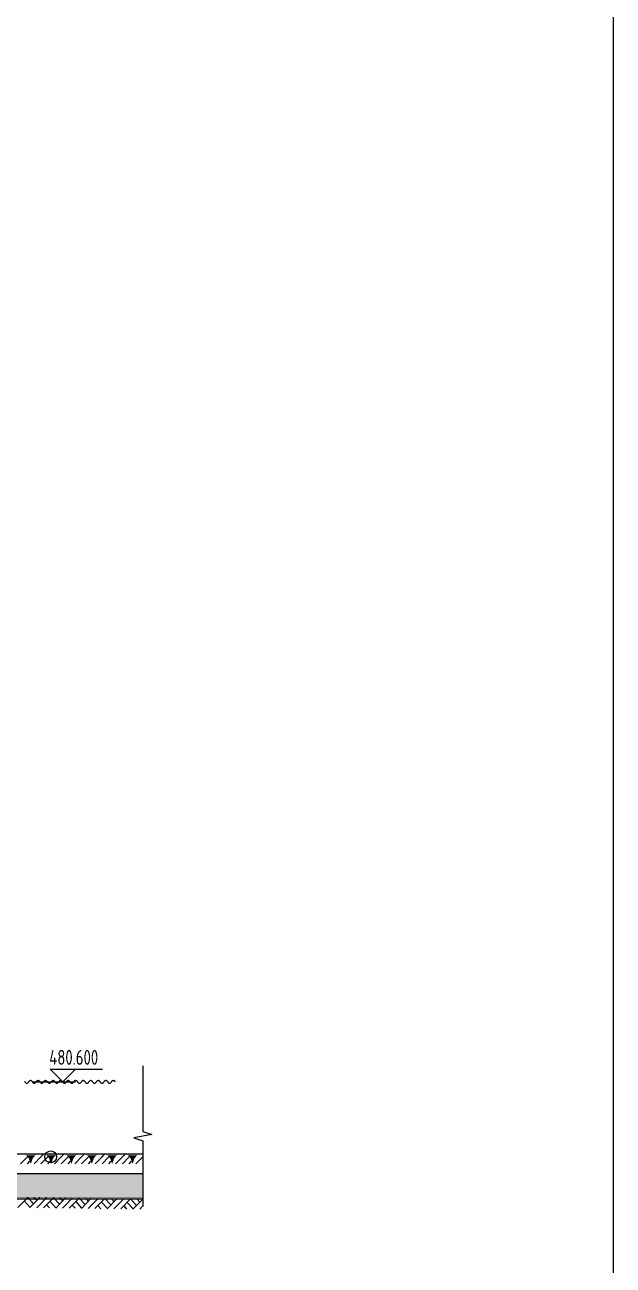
# Model space of a CAD drawing. Extents: x -16492 to 345596, y -4133 to 400729.
# Drawn here: x 53558 to 60461, y 81712 to 96261 of the extents above; entities that cross this region are included whole.
import ezdxf

# ---------------------------------------------------------------- set-up
doc = ezdxf.new("R2010")
doc.units = 0
doc.header["$LTSCALE"] = 10
doc.header["$MEASUREMENT"] = 0
doc.linetypes.add('DASH', pattern=[0.35, 0.25, -0.1])
for name, color, linetype in [('0-01', 1, 'Continuous'), ('0-04', 4, 'Continuous'), ('0-剖面', 30, 'Continuous'), ('DIM-ELEV', 3, 'Continuous'), ('PUB_DIM', 3, 'Continuous'), ('PUB_HATCH', 8, 'Continuous'), ('W-STEEL_FRAME钢架', 3, 'Continuous')]:
    doc.layers.add(name, color=color, linetype=linetype)
doc.styles.add('_ANNOTATION', font='@TSSDENG-SPI.SHX', dxfattribs={"width": 0.75, "bigfont": '@HZTXT-SPI.SHX'})

msp = doc.modelspace()

# ---------------------------------------------------------------- hatches: boundary and pattern name
at = {"layer": 'PUB_HATCH'}
h = msp.add_hatch(dxfattribs=at)
h.set_pattern_fill('AR-SAND', color=256, scale=50)
h.set_pattern_definition([(37.5, (50518.82, 83256.87), (-3.1497, 96.3412), [0, -76, 0, -85, 0, -81.25]), (7.5, (50518.82, 83256.87), (88.489, 141.1073), [0, -41, 0, -68.5, 0, -26.25]), (327.5, (50457.32, 83256.87), (155.7071, 0.283), [0, -25, 0, -90, 0, -117.5]), (317.5, (50457.32, 83256.87), (150.3063, 43.8838), [0, -12.5, 0, -59, 0, -67.5])])
h.paths.add_polyline_path([(46096.4, 84025.3, -0.0647213), (47069.1, 83597.1, -0.0042124), (47777.5, 83253.2, 0.0601106), (48501.9, 82975.9, 0.0715395), (49577.2, 82865, 0.003477), (50462.7, 82906.7, -0.0327121), (52335.3, 82824.6, 0.0154916), (52792, 82788.6), (54941.3, 82788.6), (54941.3, 82488.4), (54799.8, 82488.4), (54575, 82488.4), (54502, 82488.4), (54277.2, 82488.4), (54204.1, 82488.4), (53979.3, 82488.4), (53906.2, 82488.4), (53681.4, 82488.4), (53608.3, 82488.4), (53492.4, 82488.4), (53383.5, 82488.4), (53310.5, 82488.4), (53085.7, 82488.4), (53012.6, 82488.4), (52880.1, 82488.4), (52787.8, 82488.4), (52714.7, 82488.4), (52713.7, 82488.4, -0.0077252), (52476.5, 82503, -0.0025783), (52397.4, 82509.5, -0.0032591), (52297.6, 82518.9, -0.0023962), (52224.3, 82526.6, 0.0353707), (50517.8, 82600.8, 0), (50517.8, 82600.8, 0.0006839), (50401.8, 82597.5, 0.0019001), (50079.5, 82586.6, 0.0020456), (49732.7, 82572.1, 0.000846), (49589.3, 82565.3, -0.0159173), (49328.5, 82563.1, -0.0087782), (49184.8, 82569, -0.0070785), (49069.1, 82577.4, -0.0088087), (48925.6, 82592.5, -0.0098009), (48766.6, 82615.2, -0.0210452), (48428.9, 82684.9, -0.0063848), (48341.6, 82707.9, -0.027268), (47976.3, 82831.3, -0.0167802), (47758.9, 82926.7, -0.0094858), (47639.1, 82987, 0.0001373), (47525.7, 83042.7, 0.0003344), (47249.6, 83178, 0.000334), (46973.7, 83312.8, 0.0000296), (46949.2, 83324.7, 0.022039), (46339.5, 83600.6, -0.2626039)])

# ---------------------------------------------------------------- linework, layer by layer
for p, q in [((53558.3, 83861.9), (53555.9, 83866.5)), ((53558.3, 83861.9), (53560.7, 83857.4)), ((53560.7, 83857.4), (53564.1, 83853.5)), ((53564.1, 83853.5), (53568.1, 83850.4)), ((53568.1, 83850.4), (53572.8, 83848.2)), ((53572.8, 83848.2), (53577.8, 83847.1)), ((53577.8, 83847.1), (53583, 83847.1)), ((53583, 83847.1), (53588, 83848.2)), ((53588, 83848.2), (53592.7, 83850.4)), ((53592.7, 83850.4), (53596.8, 83853.5)), ((53596.8, 83853.5), (53600.1, 83857.4)), ((53600.1, 83857.4), (53602.5, 83861.9)), ((53604.9, 83866.5), (53602.5, 83861.9)), ((53608.2, 83870.4), (53604.9, 83866.5)), ((53612.3, 83873.5), (53608.2, 83870.4)), ((53617, 83875.7), (53612.3, 83873.5)), ((53622, 83876.8), (53617, 83875.7)), ((53627.2, 83876.8), (53622, 83876.8)), ((53632.2, 83875.7), (53627.2, 83876.8)), ((53636.8, 83873.5), (53632.2, 83875.7)), ((53640.9, 83870.4), (53636.8, 83873.5)), ((53644.3, 83866.5), (53640.9, 83870.4)), ((53646.7, 83861.9), (53644.3, 83866.5)), ((53646.7, 83861.9), (53649.1, 83857.4)), ((53649.1, 83857.4), (53652.4, 83853.5)), ((53652.4, 83853.5), (53656.5, 83850.4)), ((53656.5, 83850.4), (53661.2, 83848.2)), ((53661.2, 83848.2), (53666.2, 83847.1)), ((53666.2, 83847.1), (53671.3, 83847.1)), ((53671.3, 83847.1), (53676.4, 83848.2)), ((53676.4, 83848.2), (53681, 83850.4)), ((53681, 83850.4), (53685.1, 83853.5)), ((53685.1, 83853.5), (53688.4, 83857.4)), ((53688.4, 83857.4), (53690.8, 83861.9)), ((53693.3, 83866.5), (53690.8, 83861.9)), ((53696.6, 83870.4), (53693.3, 83866.5)), ((53700.7, 83873.5), (53696.6, 83870.4)), ((53705.3, 83875.7), (53700.7, 83873.5)), ((53710.4, 83876.8), (53705.3, 83875.7)), ((53715.5, 83876.8), (53710.4, 83876.8)), ((53720.5, 83875.7), (53715.5, 83876.8)), ((53725.2, 83873.5), (53720.5, 83875.7)), ((53729.3, 83870.4), (53725.2, 83873.5)), ((53732.6, 83866.5), (53729.3, 83870.4)), ((53735, 83861.9), (53732.6, 83866.5)), ((53735, 83861.9), (53737.4, 83857.4)), ((53737.4, 83857.4), (53740.8, 83853.5)), ((53740.8, 83853.5), (53744.8, 83850.4)), ((53744.8, 83850.4), (53749.5, 83848.2)), ((53749.5, 83848.2), (53754.5, 83847.1)), ((53754.5, 83847.1), (53759.7, 83847.1)), ((53759.7, 83847.1), (53764.7, 83848.2)), ((53764.7, 83848.2), (53769.4, 83850.4)), ((53769.4, 83850.4), (53773.5, 83853.5)), ((53773.5, 83853.5), (53776.8, 83857.4)), ((53776.8, 83857.4), (53779.2, 83861.9)), ((53781.6, 83866.5), (53779.2, 83861.9)), ((53784.9, 83870.4), (53781.6, 83866.5)), ((53789, 83873.5), (53784.9, 83870.4)), ((53793.7, 83875.7), (53789, 83873.5)), ((53798.7, 83876.8), (53793.7, 83875.7)), ((53803.9, 83876.8), (53798.7, 83876.8)), ((53808.9, 83875.7), (53803.9, 83876.8)), ((53813.5, 83873.5), (53808.9, 83875.7)), ((53817.6, 83870.4), (53813.5, 83873.5)), ((53821, 83866.5), (53817.6, 83870.4)), ((53823.4, 83861.9), (53821, 83866.5)), ((53823.4, 83861.9), (53825.8, 83857.4)), ((53825.8, 83857.4), (53829.1, 83853.5)), ((53829.1, 83853.5), (53833.2, 83850.4)), ((53833.2, 83850.4), (53837.9, 83848.2)), ((53837.9, 83848.2), (53842.9, 83847.1)), ((53842.9, 83847.1), (53848, 83847.1)), ((53848, 83847.1), (53853.1, 83848.2)), ((53853.1, 83848.2), (53857.7, 83850.4)), ((53857.7, 83850.4), (53861.8, 83853.5)), ((53861.8, 83853.5), (53865.1, 83857.4)), ((53865.1, 83857.4), (53867.6, 83861.9)), ((53870, 83866.5), (53867.6, 83861.9)), ((53873.3, 83870.4), (53870, 83866.5)), ((53877.4, 83873.5), (53873.3, 83870.4)), ((53882, 83875.7), (53877.4, 83873.5)), ((53887.1, 83876.8), (53882, 83875.7)), ((53892.2, 83876.8), (53887.1, 83876.8)), ((53897.2, 83875.7), (53892.2, 83876.8)), ((53901.9, 83873.5), (53897.2, 83875.7)), ((53906, 83870.4), (53901.9, 83873.5)), ((53909.3, 83866.5), (53906, 83870.4)), ((53911.7, 83861.9), (53909.3, 83866.5)), ((53911.7, 83861.9), (53914.1, 83857.4)), ((53914.1, 83857.4), (53917.5, 83853.5)), ((53917.5, 83853.5), (53921.6, 83850.4)), ((53921.6, 83850.4), (53926.2, 83848.2)), ((53926.2, 83848.2), (53931.2, 83847.1)), ((53931.2, 83847.1), (53936.4, 83847.1)), ((53936.4, 83847.1), (53941.4, 83848.2)), ((53941.4, 83848.2), (53946.1, 83850.4)), ((53946.1, 83850.4), (53950.2, 83853.5)), ((53950.2, 83853.5), (53953.5, 83857.4)), ((53953.5, 83857.4), (53955.9, 83861.9)), ((53958.3, 83866.5), (53955.9, 83861.9)), ((53961.6, 83870.4), (53958.3, 83866.5)), ((53965.7, 83873.5), (53961.6, 83870.4)), ((53970.4, 83875.7), (53965.7, 83873.5)), ((53975.4, 83876.8), (53970.4, 83875.7)), ((53980.6, 83876.8), (53975.4, 83876.8)), ((53985.6, 83875.7), (53980.6, 83876.8)), ((53990.3, 83873.5), (53985.6, 83875.7)), ((53994.3, 83870.4), (53990.3, 83873.5)), ((53997.7, 83866.5), (53994.3, 83870.4)), ((54000.1, 83861.9), (53997.7, 83866.5)), ((54000.1, 83861.9), (54002.5, 83857.4)), ((54002.5, 83857.4), (54005.8, 83853.5)), ((54005.8, 83853.5), (54009.9, 83850.4)), ((54009.9, 83850.4), (54014.6, 83848.2)), ((54014.6, 83848.2), (54019.6, 83847.1)), ((54019.6, 83847.1), (54024.7, 83847.1)), ((54024.7, 83847.1), (54029.8, 83848.2)), ((54029.8, 83848.2), (54034.4, 83850.4)), ((54034.4, 83850.4), (54038.5, 83853.5)), ((54038.5, 83853.5), (54041.8, 83857.4)), ((54041.8, 83857.4), (54044.3, 83861.9)), ((54046.7, 83866.5), (54044.3, 83861.9)), ((54050, 83870.4), (54046.7, 83866.5)), ((54054.1, 83873.5), (54050, 83870.4)), ((54058.7, 83875.7), (54054.1, 83873.5)), ((54063.8, 83876.8), (54058.7, 83875.7)), ((54068.9, 83876.8), (54063.8, 83876.8)), ((54073.9, 83875.7), (54068.9, 83876.8)), ((54078.6, 83873.5), (54073.9, 83875.7)), ((54082.7, 83870.4), (54078.6, 83873.5)), ((54086, 83866.5), (54082.7, 83870.4)), ((54088.4, 83861.9), (54086, 83866.5)), ((54088.4, 83861.9), (54090.8, 83857.4)), ((54090.8, 83857.4), (54094.2, 83853.5)), ((54094.2, 83853.5), (54098.3, 83850.4)), ((54098.3, 83850.4), (54102.9, 83848.2)), ((54102.9, 83848.2), (54107.9, 83847.1)), ((54107.9, 83847.1), (54113.1, 83847.1)), ((54113.1, 83847.1), (54118.1, 83848.2)), ((54118.1, 83848.2), (54122.8, 83850.4)), ((54122.8, 83850.4), (54126.9, 83853.5)), ((54126.9, 83853.5), (54130.2, 83857.4)), ((54130.2, 83857.4), (54132.6, 83861.9)), ((54135, 83866.5), (54132.6, 83861.9)), ((54138.3, 83870.4), (54135, 83866.5)), ((54142.4, 83873.5), (54138.3, 83870.4)), ((54147.1, 83875.7), (54142.4, 83873.5)), ((54152.1, 83876.8), (54147.1, 83875.7)), ((54157.3, 83876.8), (54152.1, 83876.8)), ((54162.3, 83875.7), (54157.3, 83876.8)), ((54167, 83873.5), (54162.3, 83875.7)), ((54171, 83870.4), (54167, 83873.5)), ((54174.4, 83866.5), (54171, 83870.4)), ((54176.8, 83861.9), (54174.4, 83866.5)), ((54176.8, 83861.9), (54179.2, 83857.4)), ((54179.2, 83857.4), (54182.5, 83853.5)), ((54182.5, 83853.5), (54186.6, 83850.4)), ((54186.6, 83850.4), (54191.3, 83848.2)), ((54191.3, 83848.2), (54196.3, 83847.1)), ((54196.3, 83847.1), (54201.4, 83847.1)), ((54201.4, 83847.1), (54206.5, 83848.2)), ((54206.5, 83848.2), (54211.1, 83850.4)), ((54211.1, 83850.4), (54215.2, 83853.5)), ((54215.2, 83853.5), (54218.5, 83857.4)), ((54218.5, 83857.4), (54221, 83861.9)), ((54223.4, 83866.5), (54221, 83861.9)), ((54226.7, 83870.4), (54223.4, 83866.5)), ((54230.8, 83873.5), (54226.7, 83870.4)), ((54235.4, 83875.7), (54230.8, 83873.5)), ((54240.5, 83876.8), (54235.4, 83875.7)), ((54245.6, 83876.8), (54240.5, 83876.8)), ((54250.6, 83875.7), (54245.6, 83876.8)), ((54255.3, 83873.5), (54250.6, 83875.7)), ((54259.4, 83870.4), (54255.3, 83873.5)), ((54262.7, 83866.5), (54259.4, 83870.4)), ((54265.1, 83861.9), (54262.7, 83866.5)), ((54265.1, 83861.9), (54267.5, 83857.4)), ((54267.5, 83857.4), (54270.9, 83853.5)), ((54270.9, 83853.5), (54275, 83850.4)), ((54275, 83850.4), (54279.6, 83848.2)), ((54279.6, 83848.2), (54284.6, 83847.1)), ((54284.6, 83847.1), (54289.8, 83847.1)), ((54289.8, 83847.1), (54294.8, 83848.2)), ((54294.8, 83848.2), (54299.5, 83850.4)), ((54299.5, 83850.4), (54303.6, 83853.5)), ((54303.6, 83853.5), (54306.9, 83857.4)), ((54306.9, 83857.4), (54309.3, 83861.9)), ((54311.7, 83866.5), (54309.3, 83861.9)), ((54315, 83870.4), (54311.7, 83866.5)), ((54319.1, 83873.5), (54315, 83870.4)), ((54323.8, 83875.7), (54319.1, 83873.5)), ((54328.8, 83876.8), (54323.8, 83875.7)), ((54334, 83876.8), (54328.8, 83876.8)), ((54339, 83875.7), (54334, 83876.8)), ((54343.7, 83873.5), (54339, 83875.7)), ((54347.7, 83870.4), (54343.7, 83873.5)), ((54351.1, 83866.5), (54347.7, 83870.4)), ((54353.5, 83861.9), (54351.1, 83866.5)), ((54353.5, 83861.9), (54355.9, 83857.4)), ((54355.9, 83857.4), (54359.2, 83853.5)), ((54359.2, 83853.5), (54363.3, 83850.4)), ((54363.3, 83850.4), (54368, 83848.2)), ((54368, 83848.2), (54373, 83847.1)), ((54373, 83847.1), (54378.1, 83847.1)), ((54378.1, 83847.1), (54383.2, 83848.2)), ((54383.2, 83848.2), (54387.8, 83850.4)), ((54387.8, 83850.4), (54391.9, 83853.5)), ((54391.9, 83853.5), (54395.3, 83857.4)), ((54395.3, 83857.4), (54397.7, 83861.9)), ((54400.1, 83866.5), (54397.7, 83861.9)), ((54403.4, 83870.4), (54400.1, 83866.5)), ((54407.5, 83873.5), (54403.4, 83870.4)), ((54412.2, 83875.7), (54407.5, 83873.5)), ((54417.2, 83876.8), (54412.2, 83875.7)), ((54422.3, 83876.8), (54417.2, 83876.8)), ((54427.3, 83875.7), (54422.3, 83876.8)), ((54432, 83873.5), (54427.3, 83875.7)), ((54436.1, 83870.4), (54432, 83873.5)), ((54439.4, 83866.5), (54436.1, 83870.4)), ((54441.8, 83861.9), (54439.4, 83866.5)), ((54441.8, 83861.9), (54444.2, 83857.4)), ((54444.2, 83857.4), (54447.6, 83853.5)), ((54447.6, 83853.5), (54451.7, 83850.4)), ((54451.7, 83850.4), (54456.3, 83848.2)), ((54456.3, 83848.2), (54461.3, 83847.1)), ((54461.3, 83847.1), (54466.5, 83847.1)), ((54466.5, 83847.1), (54471.5, 83848.2)), ((54471.5, 83848.2), (54476.2, 83850.4)), ((54476.2, 83850.4), (54480.3, 83853.5)), ((54480.3, 83853.5), (54483.6, 83857.4)), ((54483.6, 83857.4), (54486, 83861.9)), ((54488.4, 83866.5), (54486, 83861.9)), ((54491.7, 83870.4), (54488.4, 83866.5)), ((54495.8, 83873.5), (54491.7, 83870.4)), ((54500.5, 83875.7), (54495.8, 83873.5)), ((54505.5, 83876.8), (54500.5, 83875.7)), ((54510.7, 83876.8), (54505.5, 83876.8)), ((54515.7, 83875.7), (54510.7, 83876.8)), ((54520.4, 83873.5), (54515.7, 83875.7)), ((54524.5, 83870.4), (54520.4, 83873.5)), ((54527.8, 83866.5), (54524.5, 83870.4)), ((54530.2, 83861.9), (54527.8, 83866.5)), ((54530.2, 83861.9), (54532.6, 83857.4)), ((54532.6, 83857.4), (54535.9, 83853.5)), ((54535.9, 83853.5), (54540, 83850.4)), ((54540, 83850.4), (54544.7, 83848.2)), ((54544.7, 83848.2), (54549.7, 83847.1)), ((54549.7, 83847.1), (54554.8, 83847.1)), ((54554.8, 83847.1), (54559.9, 83848.2)), ((54559.9, 83848.2), (54564.5, 83850.4)), ((54564.5, 83850.4), (54568.6, 83853.5)), ((54568.6, 83853.5), (54572, 83857.4)), ((54572, 83857.4), (54574.4, 83861.9)), ((54576.8, 83866.5), (54574.4, 83861.9)), ((54580.1, 83870.4), (54576.8, 83866.5)), ((54584.2, 83873.5), (54580.1, 83870.4)), ((54588.9, 83875.7), (54584.2, 83873.5)), ((54593.9, 83876.8), (54588.9, 83875.7)), ((54599, 83876.8), (54593.9, 83876.8)), ((54604, 83875.7), (54599, 83876.8)), ((54608.7, 83873.5), (54604, 83875.7)), ((54612.8, 83870.4), (54608.7, 83873.5)), ((54616.1, 83866.5), (54612.8, 83870.4)), ((54618.5, 83861.9), (54616.1, 83866.5)), ((53508.4, 82899.3), (53588.3, 82983.6)), ((53588, 82899.3), (53616.9, 82929.9)), ((53667.6, 82899.3), (53747.2, 82983.3)), ((53747.2, 82983.3), (53774.1, 83011.7)), ((53747.2, 82899.3), (53827.1, 82983.6)), ((53826.8, 82899.3), (53855.8, 82929.9)), ((53906.4, 82899.3), (53986, 82983.3)), ((53986, 82983.3), (54012.9, 83011.7)), ((53986, 82899.3), (54065.9, 82983.6)), ((54065.6, 82899.3), (54094.6, 82929.9)), ((54145.2, 82899.3), (54224.8, 82983.3)), ((54224.8, 82983.3), (54251.7, 83011.7)), ((54224.8, 82899.3), (54304.7, 82983.6)), ((54304.4, 82899.3), (54333.4, 82929.9)), ((54384, 82899.3), (54463.6, 82983.3)), ((54463.6, 82983.3), (54490.5, 83011.7)), ((54463.6, 82899.3), (54543.5, 82983.6)), ((54543.2, 82899.3), (54572.2, 82929.9)), ((54622.8, 82899.3), (54702.4, 82983.3)), ((54702.4, 82983.3), (54729.4, 83011.7)), ((54702.4, 82899.3), (54782.3, 82983.6)), ((54782.1, 82899.3), (54811, 82929.9)), ((54861.7, 82899.3), (54941.3, 82983.3)), ((53475.6, 82388.6), (53591.3, 82506.9)), ((53591.3, 82506.9), (53661.4, 82430.9)), ((53618, 82386.5), (53733.7, 82504.9)), ((53665.3, 82505.9), (53699, 82469.4)), ((53732.5, 82420.9), (53813.4, 82503.7)), ((53777.5, 82384.2), (53893.2, 82502.6)), ((53893.2, 82502.6), (53963.3, 82426.6)), ((53919.9, 82382.2), (54035.6, 82500.5)), ((53967.2, 82501.5), (54000.9, 82465)), ((54034.4, 82416.5), (54115.3, 82499.4)), ((54079.4, 82379.9), (54195.1, 82498.2)), ((54195.1, 82498.2), (54265.2, 82422.2)), ((54221.8, 82377.8), (54337.5, 82496.2)), ((54269.1, 82497.1), (54302.8, 82460.7)), ((54336.3, 82412.2), (54417.2, 82495)), ((54381.3, 82375.5), (54497, 82493.9)), ((54497, 82493.9), (54567.1, 82417.8)), ((54571, 82492.8), (54604.7, 82456.3)), ((53550.8, 82465.5), (53620.9, 82389.5)), ((53697.8, 82385.4), (53732.5, 82420.9)), ((53812.2, 82419.7), (53845.9, 82383.2)), ((53852.7, 82461.2), (53922.8, 82385.1)), ((53999.7, 82381), (54034.4, 82416.5)), ((54114.1, 82415.4), (54147.8, 82378.9)), ((54154.6, 82456.8), (54224.7, 82380.8)), ((54301.6, 82376.7), (54336.3, 82412.2)), ((54416, 82411), (54449.7, 82374.5)), ((54456.5, 82452.4), (54526.6, 82376.4)), ((54523.7, 82373.5), (54639.4, 82491.8)), ((54603.5, 82372.3), (54638.2, 82407.8)), ((54638.2, 82407.8), (54719.1, 82490.7)), ((54683.2, 82371.2), (54798.9, 82489.5)), ((54717.9, 82406.7), (54751.6, 82370.2)), ((54758.4, 82448.1), (54828.5, 82372.1)), ((54798.9, 82489.5), (54869, 82413.5)), ((54825.6, 82369.1), (54941.3, 82487.5)), ((54872.9, 82488.4), (54906.6, 82451.9)), ((54905.4, 82368), (54940, 82403.5))]:
    msp.add_line(p, q)
for points in [[(53508.4, 83019.3), (53747.2, 83019.3), (53572.1, 83001.3), (53683.5, 83001.3)], [(53572.1, 83001.3), (53683.5, 83001.3), (53603.9, 82966.5), (53651.7, 82966.5)], [(53603.9, 82966.5), (53651.7, 82966.5), (53627.8, 82899.3)], [(53747.2, 83019.3), (53986, 83019.3), (53810.9, 83001.3), (53922.3, 83001.3)], [(53810.9, 83001.3), (53922.3, 83001.3), (53842.7, 82966.5), (53890.5, 82966.5)], [(53842.7, 82966.5), (53890.5, 82966.5), (53866.6, 82899.3)], [(53986, 83019.3), (54224.8, 83019.3), (54049.7, 83001.3), (54161.1, 83001.3)], [(54049.7, 83001.3), (54161.1, 83001.3), (54081.5, 82966.5), (54129.3, 82966.5)], [(54081.5, 82966.5), (54129.3, 82966.5), (54105.4, 82899.3)], [(54224.8, 83019.3), (54463.6, 83019.3), (54288.5, 83001.3), (54400, 83001.3)], [(54288.5, 83001.3), (54400, 83001.3), (54320.3, 82966.5), (54368.1, 82966.5)], [(54320.3, 82966.5), (54368.1, 82966.5), (54344.2, 82899.3)], [(54463.6, 83019.3), (54702.4, 83019.3), (54527.3, 83001.3), (54638.8, 83001.3)], [(54527.3, 83001.3), (54638.8, 83001.3), (54559.2, 82966.5), (54606.9, 82966.5)], [(54559.2, 82966.5), (54606.9, 82966.5), (54583, 82899.3)], [(54702.4, 83019.3), (54941.3, 83019.3), (54766.1, 83001.3), (54877.6, 83001.3)], [(54766.1, 83001.3), (54877.6, 83001.3), (54798, 82966.5), (54845.7, 82966.5)], [(54798, 82966.5), (54845.7, 82966.5), (54821.9, 82899.3)]]:
    msp.add_solid(points)
at = {"layer": '0-01', "linetype": 'DASH', "const_width": 3}
msp.add_lwpolyline([(52714.6, 82508.4), (54941.3, 82508.4)], dxfattribs=at)
at = {"layer": '0-04'}
msp.add_line((52713.7, 82488.4), (54941.3, 82488.4), dxfattribs=at)
msp.add_lwpolyline([(46096.4, 84025.3, -0.0647213), (47069.1, 83597.1, -0.0042124), (47777.5, 83253.2, 0.0601106), (48501.9, 82975.9, 0.0715395), (49577.2, 82865, 0.003477), (50462.7, 82906.7, -0.0327121), (52335.3, 82824.6, 0.0154916), (52792, 82788.6), (54941.3, 82788.6)], format="xyb", dxfattribs=at)
at = {"layer": '0-剖面'}
msp.add_line((52792, 83019.3), (54941.3, 83019.3), dxfattribs=at)
at = {"layer": 'DIM-ELEV'}
for p, q in [((54004.2, 83861.9), (53854.2, 84011.9)), ((53854.2, 84011.9), (54470.9, 84011.9)), ((54004.2, 83861.9), (54154.2, 84011.9)), ((53654.2, 83861.9), (54154.2, 83861.9))]:
    msp.add_line(p, q, dxfattribs=at)
at = {"layer": 'PUB_DIM'}
msp.add_lwpolyline([(54941.3, 84051.9), (54941.3, 83281.4), (55046.3, 83243.2), (54836.3, 83206.2), (54941.3, 83168.9), (54941.3, 82398.4)], dxfattribs=at)
at = {"layer": 'PUB_HATCH'}
msp.add_circle((53861.6, 82982.8), 69.6, dxfattribs=at)
at = {"layer": 'W-STEEL_FRAME钢架'}
msp.add_lwpolyline([(-16491.7, 110809.4), (60461.3, 110809.4), (60461.3, 51738.3), (-16491.7, 51738.3)], close=True, dxfattribs=at)

# ---------------------------------------------------------------- texts
at = {"layer": 'DIM-ELEV', "color": 7, "style": '_ANNOTATION', "width": 0.75}
msp.add_text('480.600 ', height=175, dxfattribs=at).set_placement((53845, 84061.9))

doc.saveas('drawing.dxf')
